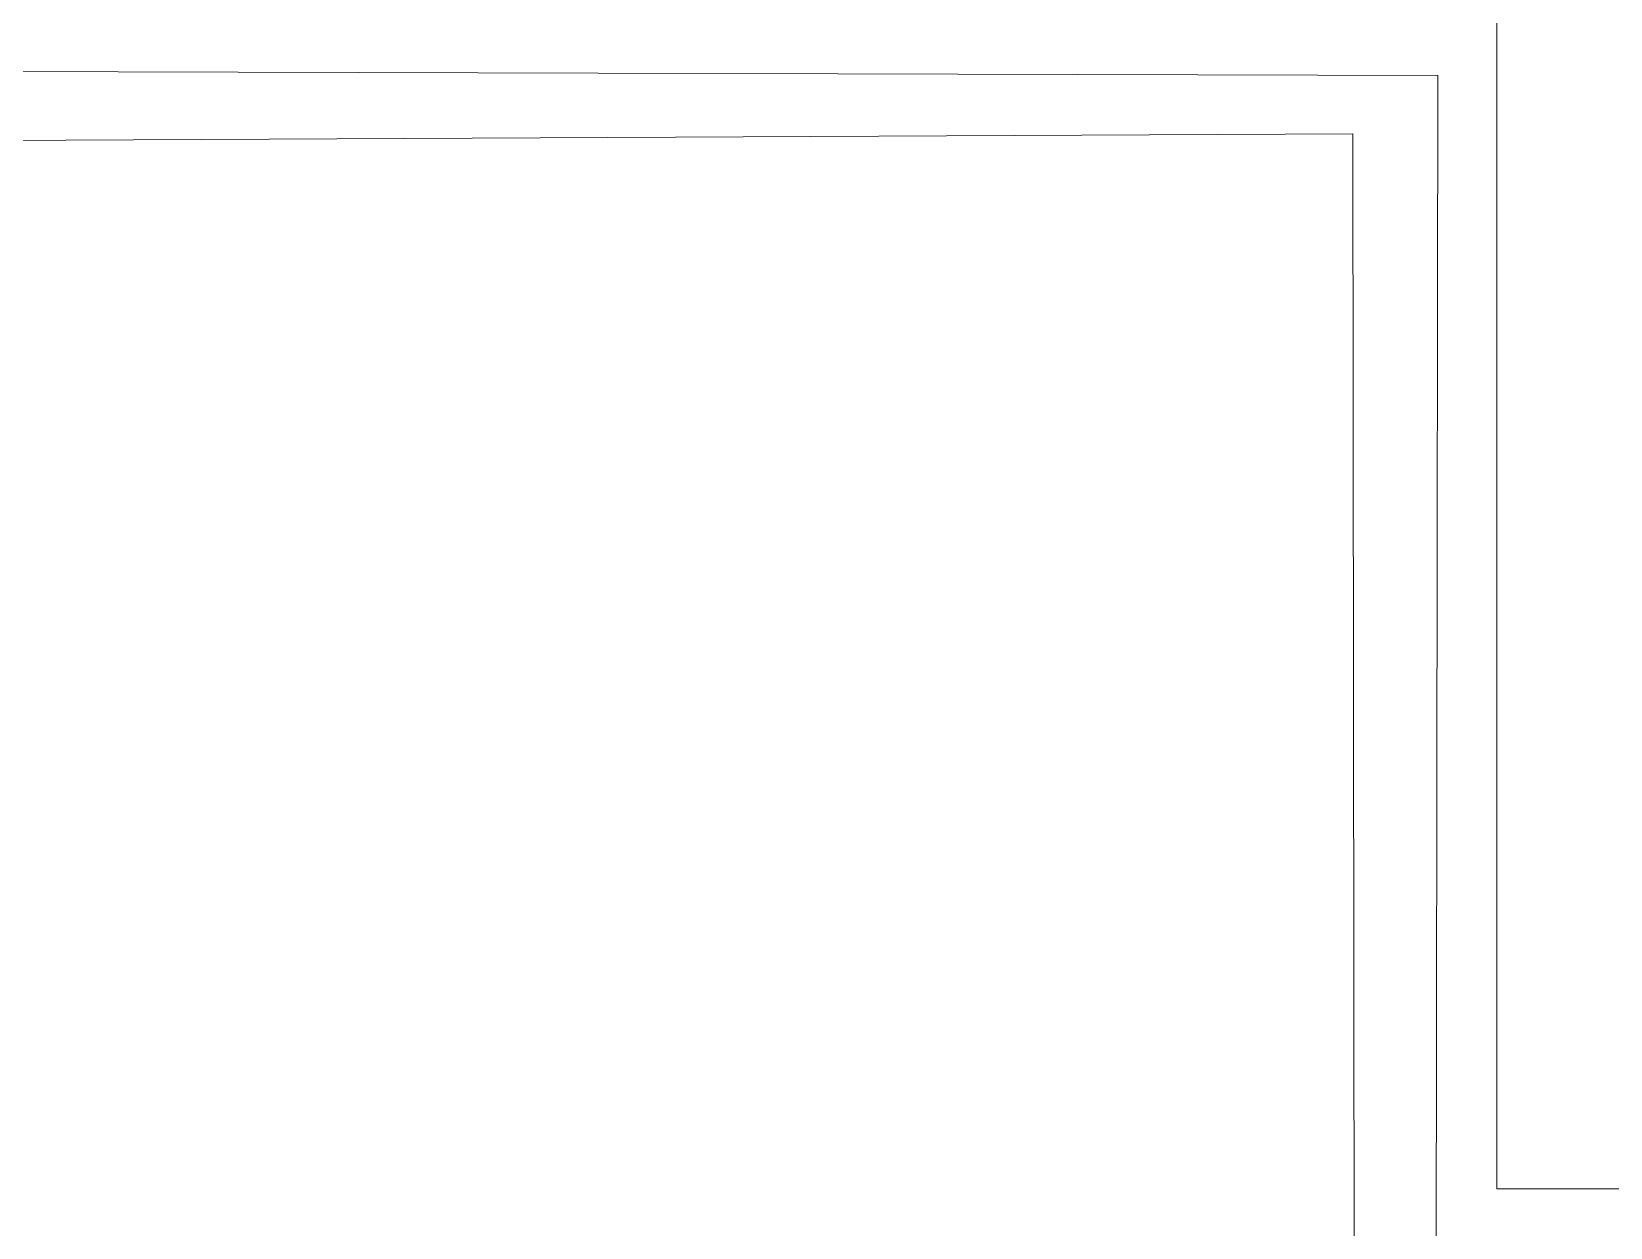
# Model space of a CAD drawing. Header units: inches. Extents: x 164.3 to 247.9, y 15.6 to 56.7.
# Drawn here: x 228.97 to 230.617, y 29.925 to 31.172 of the extents above; entities that cross this region are included whole.
import ezdxf

# ---------------------------------------------------------------- set-up
doc = ezdxf.new("R2010")
doc.units = ezdxf.units.IN
doc.header["$MEASUREMENT"] = 0
doc.layers.add('WALL 1 100', color=250, linetype='Continuous', lineweight=9)
doc.layers.add('провода', color=1, linetype='Continuous', lineweight=5)

msp = doc.modelspace()

# ---------------------------------------------------------------- linework, layer by layer
at = {"layer": 'WALL 1 100', "color": 0}
for p, q in [((230.4982, 31.2151), (230.4982, 29.9651)), ((230.3482, 31.0651), (225.6935, 31.0425)), ((230.3482, 31.0651), (230.3498, 29.8034)), ((231.9579, 29.9651), (230.4982, 29.9651))]:
    msp.add_line(p, q, dxfattribs=at)
at = {"layer": 'провода', "color": 1}
for p in [(228.0323, 31.1326), (230.4341, 29.1797)]:
    msp.add_line(p, (230.4369, 31.126), dxfattribs=at)

doc.saveas('drawing.dxf')
